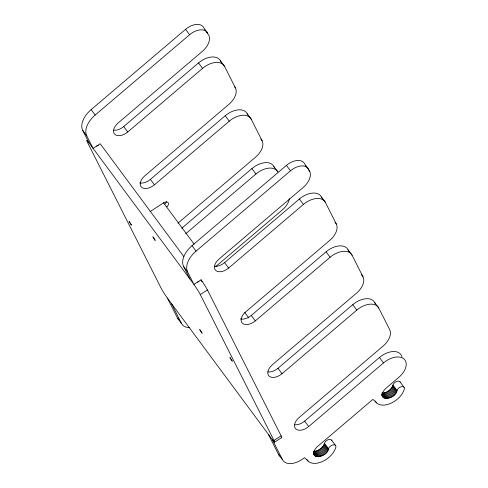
<?xml version="1.0" encoding="UTF-8"?>
<svg xmlns="http://www.w3.org/2000/svg" width="488" height="488" viewBox="0 0 488 488"><rect width="100%" height="100%" fill="white"/><g stroke="black" fill="none" stroke-linecap="round" stroke-linejoin="round"><path stroke-width="0.73" d="M267.863 371.917A10.675 6.515 -36.5 0 0 277.971 368.275L352.775 304.652A17.08 10.419 -36.5 0 1 374.741 302.615L378.773 308.056L389.692 329.668A17.08 10.419 -36.5 0 1 383.062 346.12L299.101 417.533A10.675 6.515 -36.5 0 0 295.795 428.928A10.675 6.515 -36.5 0 0 308.684 426.543L383.495 362.92A17.08 10.419 -36.5 0 1 404.125 359.101A17.08 10.419 -36.5 0 1 398.836 377.334L385.453 388.716C374.003 401.063 395.64 401.063 397.159 390.132A4.258 2.599 -36.5 0 1 400.087 387.155L401.063 386.758A4.258 2.599 -36.5 0 1 404.393 388.716L404.326 389.137A17.08 10.419 -36.5 0 1 397.897 398.708L396.244 400.075A17.08 10.419 -36.5 0 1 376.571 402.826L372.911 399.385L316.968 446.965C305.506 459.354 327.192 459.275 328.674 448.38A4.258 2.599 -36.5 0 1 333.06 444.885A4.258 2.599 -36.5 0 1 335.909 446.965L335.793 447.398A17.08 10.419 -36.5 0 1 323.245 461.136A17.08 10.419 -36.5 0 1 308.087 461.075L304.421 457.634A17.08 10.419 -36.5 0 1 282.454 459.672L278.428 454.23L268.327 434.235M385.88 398.525L381.848 393.09C386.85 393.145 391.687 389.454 393.133 384.696A4.258 2.599 -36.5 0 1 396.055 381.72L397.037 381.323A4.258 2.599 -36.5 0 1 400.343 382.519M317.389 456.774L313.363 451.339C318.365 451.412 323.227 447.667 324.648 442.945A4.258 2.599 -36.5 0 1 328.552 439.572A4.258 2.599 -36.5 0 1 331.858 440.768M89.036 142.941L82.753 130.491A21.685 13.231 -36.5 0 1 91.164 109.605L185.574 29.304A14.091 8.595 -36.5 0 1 203.691 27.627L208.754 35.105A17.08 10.419 -36.5 0 1 202.124 51.557L118.163 122.97A10.675 6.515 -36.5 0 0 114.851 134.371A10.675 6.515 -36.5 0 0 127.746 131.986L202.557 68.357A17.08 10.419 -36.5 0 1 224.523 66.325L235.436 87.938A17.08 10.419 -36.5 0 1 228.811 104.389L144.851 175.802A10.675 6.515 -36.5 0 0 141.538 187.197A10.675 6.515 -36.5 0 0 154.434 184.812L229.244 121.189A17.08 10.419 -36.5 0 1 251.21 119.157L262.123 140.77A17.08 10.419 -36.5 0 1 255.499 157.221L177.906 223.217M183.891 256.682L100.205 143.734L93.068 148.376L86.779 135.932A21.685 13.231 -36.5 0 1 95.191 115.04L189.606 34.739A14.091 8.595 -36.5 0 1 207.723 33.068M113.612 130.192A10.675 6.515 -36.5 0 0 123.72 126.544L198.524 62.922A17.08 10.419 -36.5 0 1 220.491 60.89L224.523 66.325M139.641 182.89A10.675 6.515 -36.5 0 0 150.408 179.377L225.212 115.754A17.08 10.419 -36.5 0 1 247.178 113.722L251.21 119.157M181.731 228.262L251.899 168.586A17.08 10.419 -36.5 0 1 273.866 166.548L277.898 171.989A17.08 10.419 -36.5 0 0 255.932 174.021L185.763 233.703M189.917 279.002L183.628 266.558A21.685 13.231 -36.5 0 1 192.04 245.671L286.45 165.371A14.091 8.595 -36.5 0 1 304.567 163.694L309.63 171.172A17.08 10.419 -36.5 0 1 303.005 187.624L219.039 259.036A10.675 6.515 -36.5 0 0 215.733 270.431A10.675 6.515 -36.5 0 0 228.628 268.046L303.432 204.423A17.08 10.419 -36.5 0 1 325.398 202.392L336.317 224.004A17.08 10.419 -36.5 0 1 329.693 240.456L245.726 311.869A10.675 6.515 -36.5 0 0 242.42 323.263A10.675 6.515 -36.5 0 0 255.316 320.878L330.12 257.255A17.08 10.419 -36.5 0 1 352.086 255.224L363.005 276.836A17.08 10.419 -36.5 0 1 356.374 293.288L272.414 364.701A10.675 6.515 -36.5 0 0 269.108 376.095A10.675 6.515 -36.5 0 0 282.003 373.71L356.807 310.087A17.08 10.419 -36.5 0 1 378.773 308.056M282.454 459.672L272.353 439.67L167.451 298.168A8.54 0.701 57.1 0 1 161.052 288.036L87.37 142.179A8.54 0.701 57.1 0 1 89.029 142.923L193.943 284.443L187.654 271.999A21.685 13.231 -36.5 0 1 196.066 251.106L290.482 170.806A14.091 8.595 -36.5 0 1 308.599 169.135M215.592 266.692L282.186 210.054A17.08 10.419 -36.5 0 0 289.427 198.744M214.488 266.253A10.675 6.515 -36.5 0 0 224.596 262.611L299.406 198.988A17.08 10.419 -36.5 0 1 321.372 196.957L325.398 202.392M240.517 318.957A10.675 6.515 -36.5 0 0 251.283 315.443L326.094 251.82A17.08 10.419 -36.5 0 1 348.054 249.783L352.086 255.224M294.551 424.749A10.675 6.515 -36.5 0 0 304.658 421.107L379.463 357.478A17.08 10.419 -36.5 0 1 401.6 355.807M152.939 236.875L155.208 240.45L152.945 236.869M150.115 211.572L163.559 202.88A4.27 2.605 -36.5 0 1 168.134 202.63A4.27 2.605 -36.5 0 1 166.817 206.894M201.044 279.831L193.895 284.455A8.54 0.708 57.1 0 1 200.294 294.581L273.975 440.438L281.118 435.821L207.443 289.964A8.54 0.708 57.1 0 0 201.044 279.831L202.069 281.863M200.294 294.581L207.443 289.964M274.585 442.171L281.735 437.553M392.974 385.111L397.049 390.54M305.598 165.737L306.494 166.945M308.733 169.964L309.63 171.172M206.064 31.482L207.406 33.294M334.975 222.192L336.317 224.004M234.545 86.73L235.436 87.938M286.45 165.371L290.482 170.806M185.574 29.304L189.606 34.739M260.781 138.958L262.123 140.77M361.212 274.421L363.005 276.836M198.524 62.922L202.557 68.357M299.406 198.988L303.432 204.423M326.094 251.82L330.12 257.255M225.212 115.754L229.244 121.189M251.899 168.586L255.932 174.021M352.775 304.652L356.807 310.087M400.069 381.89L404.095 387.326M379.463 357.478L383.495 362.92M392.761 385.776L396.787 391.211M392.389 386.6L396.415 392.035M391.907 387.423L395.939 392.864M391.327 388.235L395.359 393.67M390.662 389.021L394.688 394.457M389.918 389.766L393.944 395.201M389.101 390.455L393.133 395.89M388.235 391.089L392.267 396.524M387.326 391.644L391.358 397.086M386.392 392.126L390.424 397.561M385.447 392.517L389.479 397.952M384.507 392.81L388.533 398.245M383.586 393.005L387.612 398.44M382.696 393.102L386.722 398.537M381.964 394.182L385.093 398.415M381.701 394.572L384.385 398.196M381.97 395.469L383.757 397.885M381.884 395.664L383.226 397.476M375.229 401.014L376.571 402.826M224.596 262.611L228.628 268.046M123.72 126.544L127.746 131.986M150.408 179.377L154.434 184.812M251.283 315.443L255.316 320.878M163.352 202.593L194.102 244.098M244.75 312.454L248.819 317.944M91.164 109.605L95.191 115.04M192.04 245.671L196.066 251.106M331.584 440.139L335.61 445.575M277.971 368.275L282.003 373.71M324.49 443.36L328.564 448.789M324.276 444.025L328.302 449.46M323.898 444.849L327.93 450.29M323.422 445.678L327.448 451.113M304.658 421.107L308.684 426.543M322.842 446.483L326.868 451.925M322.178 447.27L326.204 452.705M321.427 448.014L325.459 453.45M320.616 448.704L324.642 454.145M319.75 449.338L323.776 454.773M183.628 266.558L187.654 271.999M82.753 130.491L86.779 135.932M318.841 449.899L322.867 455.334M317.908 450.375L321.934 455.81M316.962 450.766L320.988 456.201M316.023 451.058L320.049 456.5M315.095 451.254L319.128 456.695M314.205 451.351L318.237 456.786M313.473 452.437L316.608 456.664M313.662 453.425L315.901 456.451M313.479 453.718L315.272 456.134M313.394 453.913L314.736 455.725M306.745 459.263L308.087 461.075M167.451 298.168L177.553 318.164L181.579 323.605A17.08 10.419 -36.5 0 0 189.228 327.533M321.372 196.957L322.05 198.305M348.054 249.783L349.079 251.814M374.741 302.615L375.425 303.969M220.491 60.89L221.515 62.915M247.178 113.722L247.861 115.07M273.866 166.548L274.549 167.903M171.477 303.603L181.579 323.605M281.118 435.821A8.54 0.701 57.1 0 1 281.423 437.413M273.975 440.438A8.54 0.701 57.1 0 1 272.316 439.694M280.447 456.579A17.08 10.419 -36.5 0 1 278.428 454.23M401.831 356.435A17.08 10.419 -36.5 0 1 402.008 357.094M305.726 165.993A17.08 10.419 -36.5 0 1 305.836 166.256M197.518 282.131A2.135 1.305 -36.5 0 1 198.951 281.655M178.767 319.835A17.08 10.419 -36.5 0 1 177.553 318.164M204.722 29.67A17.08 10.419 -36.5 0 1 204.844 29.927M166.42 201.678A4.27 2.605 -36.5 0 1 164.804 204.179M96.642 146.064A2.135 1.305 -36.5 0 1 98.484 145.65M129.125 221.473L131.388 225.053L129.125 221.473M199.787 329.595L202.05 333.176L199.787 329.595M229.994 357.588L232.257 361.144L229.994 357.588"/></g></svg>
